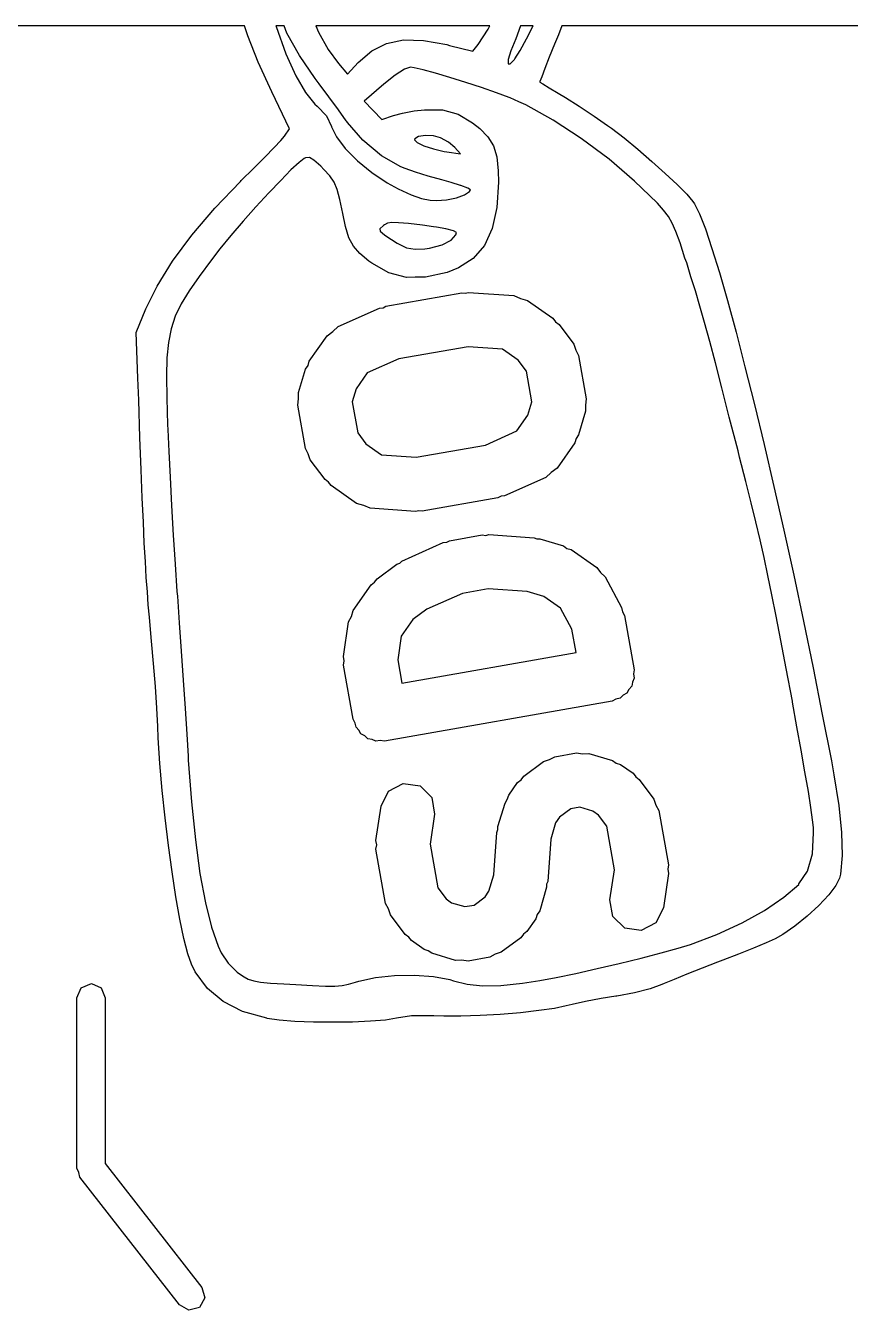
# Model space of a CAD drawing. Extents: x 106.7 to 191.3, y -141.1 to -57.8.
# Drawn here: x 146.487 to 149.387, y -70.593 to -66.074 of the extents above; entities that cross this region are included whole.
import ezdxf

# ---------------------------------------------------------------- set-up
doc = ezdxf.new("R2010")
doc.units = 0
doc.layers.add('BLACK', color=7, linetype='CONTINUOUS')

msp = doc.modelspace()

# ---------------------------------------------------------------- linework, layer by layer
at = {"layer": 'BLACK', "linetype": 'CONTINUOUS'}
for p, q in [((147.257, -66.0736), (130.593, -66.0736)), ((147.268, -66.1087), (147.257, -66.0736)), ((147.367, -66.0736), (147.368, -66.077)), ((147.396, -66.0736), (147.367, -66.0736)), ((147.368, -66.077), (147.402, -66.1724)), ((147.406, -66.0994), (147.396, -66.0736)), ((147.507, -66.0736), (147.517, -66.0969)), ((148.119, -66.0736), (147.507, -66.0736)), ((148.114, -66.0855), (148.119, -66.0736)), ((148.228, -66.0736), (148.211, -66.1194)), ((148.272, -66.0736), (148.228, -66.0736)), ((148.249, -66.1199), (148.272, -66.0736)), ((148.373, -66.0736), (148.361, -66.1054)), ((149.797, -66.0736), (148.373, -66.0736)), ((147.305, -66.2021), (147.268, -66.1087)), ((147.45, -66.1786), (147.406, -66.0994)), ((147.517, -66.0969), (147.551, -66.1579)), ((147.756, -66.136), (147.816, -66.1239)), ((147.816, -66.1239), (147.886, -66.1255)), ((148.079, -66.1403), (148.114, -66.0855)), ((148.211, -66.1194), (148.194, -66.1624)), ((148.226, -66.1614), (148.249, -66.1199)), ((148.361, -66.1054), (148.347, -66.1383)), ((147.551, -66.1579), (147.587, -66.207)), ((147.657, -66.203), (147.704, -66.1623)), ((147.704, -66.1623), (147.756, -66.136)), ((147.886, -66.1255), (147.968, -66.1403)), ((147.968, -66.1403), (147.978, -66.1428)), ((147.978, -66.1428), (148.06, -66.1635)), ((148.06, -66.1635), (148.079, -66.1403)), ((148.194, -66.1624), (148.184, -66.1923)), ((148.208, -66.1903), (148.226, -66.1614)), ((148.347, -66.1383), (148.328, -66.1849)), ((147.353, -66.3063), (147.305, -66.2021)), ((147.402, -66.1724), (147.437, -66.25)), ((147.505, -66.2592), (147.45, -66.1786)), ((147.587, -66.207), (147.619, -66.2442)), ((147.619, -66.2442), (147.657, -66.203)), ((148.184, -66.1923), (148.184, -66.208)), ((148.184, -66.208), (148.191, -66.2083)), ((148.191, -66.2083), (148.206, -66.1921)), ((148.206, -66.1921), (148.208, -66.1903)), ((148.328, -66.1849), (148.313, -66.2246)), ((147.437, -66.25), (147.471, -66.3092)), ((147.519, -66.2777), (147.505, -66.2592)), ((147.787, -66.2477), (147.747, -66.2795)), ((147.819, -66.2269), (147.787, -66.2477)), ((147.841, -66.2198), (147.819, -66.2269)), ((147.853, -66.2213), (147.841, -66.2198)), ((147.885, -66.2285), (147.853, -66.2213)), ((147.928, -66.2403), (147.885, -66.2285)), ((147.979, -66.2555), (147.928, -66.2403)), ((148.035, -66.273), (147.979, -66.2555)), ((148.302, -66.2541), (148.296, -66.2704)), ((148.313, -66.2246), (148.302, -66.2541)), ((147.553, -66.3238), (147.519, -66.2777)), ((147.747, -66.2795), (147.678, -66.3393)), ((148.09, -66.2915), (148.035, -66.273)), ((148.143, -66.3099), (148.09, -66.2915)), ((148.296, -66.2704), (148.296, -66.2724)), ((148.296, -66.2724), (148.306, -66.2783)), ((148.306, -66.2783), (148.328, -66.2919)), ((148.328, -66.2919), (148.36, -66.311)), ((147.415, -66.4369), (147.353, -66.3063)), ((147.471, -66.3092), (147.504, -66.3496)), ((147.504, -66.3496), (147.512, -66.3567)), ((147.587, -66.3698), (147.553, -66.3238)), ((147.678, -66.3393), (147.74, -66.4037)), ((148.188, -66.3268), (148.143, -66.3099)), ((148.191, -66.328), (148.188, -66.3268)), ((148.222, -66.341), (148.191, -66.328)), ((148.246, -66.3525), (148.222, -66.341)), ((148.36, -66.311), (148.386, -66.3264)), ((148.386, -66.3264), (148.434, -66.3565)), ((147.512, -66.3567), (147.545, -66.3906)), ((147.545, -66.3906), (147.563, -66.4283)), ((147.614, -66.4079), (147.587, -66.3698)), ((147.74, -66.4037), (147.781, -66.3892)), ((147.781, -66.3892), (147.812, -66.3808)), ((147.812, -66.3808), (147.853, -66.3734)), ((147.853, -66.3734), (147.89, -66.3692)), ((147.89, -66.3692), (147.953, -66.37)), ((147.953, -66.37), (148.008, -66.3847)), ((148.008, -66.3847), (148.059, -66.4151)), ((148.342, -66.4056), (148.246, -66.3525)), ((148.434, -66.3565), (148.486, -66.3914)), ((148.486, -66.3914), (148.534, -66.4249)), ((147.397, -66.4627), (147.415, -66.4369)), ((147.563, -66.4283), (147.563, -66.4291)), ((147.563, -66.4291), (147.58, -66.4651)), ((147.617, -66.4111), (147.614, -66.4079)), ((147.619, -66.4139), (147.617, -66.4111)), ((147.673, -66.4765), (147.619, -66.4139)), ((148.059, -66.4151), (148.084, -66.4356)), ((148.084, -66.4356), (148.113, -66.4649)), ((148.441, -66.4706), (148.342, -66.4056)), ((148.534, -66.4249), (148.547, -66.4338)), ((148.547, -66.4338), (148.592, -66.4686)), ((147.361, -66.5026), (147.385, -66.477)), ((147.385, -66.477), (147.397, -66.4627)), ((147.58, -66.4651), (147.611, -66.506)), ((147.738, -66.531), (147.673, -66.4765)), ((147.856, -66.4716), (147.855, -66.4748)), ((147.855, -66.4748), (147.864, -66.485)), ((147.869, -66.4637), (147.856, -66.4716)), ((147.864, -66.485), (147.888, -66.4964)), ((147.893, -66.46), (147.869, -66.4637)), ((147.921, -66.4612), (147.893, -66.46)), ((147.946, -66.4676), (147.921, -66.4612)), ((147.974, -66.4831), (147.946, -66.4676)), ((147.997, -66.5027), (147.974, -66.4831)), ((148.113, -66.4649), (148.132, -66.4963)), ((148.539, -66.5435), (148.441, -66.4706)), ((148.592, -66.4686), (148.64, -66.5085)), ((147.328, -66.5365), (147.361, -66.5026)), ((147.611, -66.506), (147.654, -66.5487)), ((147.807, -66.5702), (147.738, -66.531)), ((147.888, -66.4964), (147.921, -66.5073)), ((147.921, -66.5073), (147.959, -66.5158)), ((147.959, -66.5158), (147.968, -66.5172)), ((147.968, -66.5172), (148.016, -66.5245)), ((148.016, -66.5245), (147.997, -66.5027)), ((148.132, -66.4963), (148.144, -66.5345)), ((148.64, -66.5085), (148.689, -66.551)), ((147.245, -66.6186), (147.288, -66.576)), ((147.288, -66.576), (147.328, -66.5365)), ((147.449, -66.5547), (147.42, -66.5813)), ((147.467, -66.5407), (147.449, -66.5547)), ((147.471, -66.5388), (147.467, -66.5407)), ((147.485, -66.5375), (147.471, -66.5388)), ((147.501, -66.5465), (147.485, -66.5375)), ((147.525, -66.5681), (147.501, -66.5465)), ((147.536, -66.5793), (147.525, -66.5681)), ((147.654, -66.5487), (147.704, -66.5899)), ((147.822, -66.5761), (147.807, -66.5702)), ((147.858, -66.5887), (147.822, -66.5761)), ((148.144, -66.5345), (148.149, -66.5843)), ((148.629, -66.6204), (148.539, -66.5435)), ((148.689, -66.551), (148.736, -66.5933)), ((147.242, -66.6219), (147.245, -66.6186)), ((147.384, -66.6178), (147.342, -66.6617)), ((147.42, -66.5813), (147.384, -66.6178)), ((147.557, -66.6019), (147.536, -66.5793)), ((147.572, -66.6237), (147.557, -66.6019)), ((147.704, -66.5899), (147.759, -66.6267)), ((147.903, -66.6026), (147.858, -66.5887)), ((147.951, -66.6159), (147.903, -66.6026)), ((147.983, -66.625), (147.951, -66.6159)), ((148.149, -66.5843), (148.15, -66.6238)), ((148.708, -66.6974), (148.629, -66.6204)), ((148.736, -66.5933), (148.778, -66.6328)), ((147.152, -66.7161), (147.242, -66.6219)), ((147.342, -66.6617), (147.297, -66.7104)), ((147.583, -66.6497), (147.572, -66.6237)), ((147.592, -66.685), (147.583, -66.6497)), ((147.759, -66.6267), (147.797, -66.6476)), ((147.797, -66.6476), (147.843, -66.669)), ((148.016, -66.6357), (147.983, -66.625)), ((148.018, -66.6362), (148.016, -66.6357)), ((148.042, -66.6455), (148.018, -66.6362)), ((148.031, -66.6687), (148.048, -66.6575)), ((148.051, -66.6515), (148.042, -66.6455)), ((148.048, -66.6575), (148.051, -66.6515)), ((148.15, -66.6238), (148.144, -66.7132)), ((148.778, -66.6328), (148.812, -66.6667)), ((148.812, -66.6667), (148.834, -66.6925)), ((147.297, -66.7104), (147.252, -66.7612)), ((147.602, -66.7345), (147.592, -66.685)), ((147.843, -66.669), (147.879, -66.6817)), ((147.879, -66.6817), (147.91, -66.6877)), ((147.91, -66.6877), (147.932, -66.6887)), ((147.932, -66.6887), (147.967, -66.6859)), ((147.967, -66.6859), (148.002, -66.6787)), ((148.002, -66.6787), (148.031, -66.6687)), ((148.709, -66.6985), (148.708, -66.6974)), ((148.731, -66.7232), (148.709, -66.6985)), ((148.834, -66.6925), (148.84, -66.7006)), ((148.84, -66.7006), (148.857, -66.7356)), ((147.071, -66.8104), (147.152, -66.7161)), ((147.612, -66.7803), (147.602, -66.7345)), ((148.144, -66.7132), (148.128, -66.7871)), ((148.748, -66.7451), (148.731, -66.7232)), ((148.761, -66.7686), (148.748, -66.7451)), ((148.857, -66.7356), (148.878, -66.7884)), ((147.252, -66.7612), (147.209, -66.8116)), ((147.624, -66.8196), (147.612, -66.7803)), ((147.745, -66.777), (147.733, -66.7882)), ((147.733, -66.7882), (147.734, -66.7968)), ((147.734, -66.7968), (147.749, -66.809)), ((147.749, -66.7738), (147.745, -66.777)), ((147.76, -66.7686), (147.749, -66.7738)), ((147.775, -66.7662), (147.76, -66.7686)), ((147.798, -66.7667), (147.775, -66.7662)), ((147.833, -66.7699), (147.798, -66.7667)), ((147.883, -66.7758), (147.833, -66.7699)), ((147.922, -66.7811), (147.883, -66.7758)), ((147.932, -66.7827), (147.922, -66.7811)), ((147.965, -66.7884), (147.932, -66.7827)), ((147.992, -66.7954), (147.965, -66.7884)), ((148.002, -66.8015), (147.992, -66.7954)), ((148, -66.8096), (148.002, -66.8015)), ((148.128, -66.7871), (148.101, -66.8465)), ((148.774, -66.798), (148.761, -66.7686)), ((148.789, -66.8375), (148.774, -66.798)), ((148.878, -66.7884), (148.901, -66.8577)), ((147.003, -66.9022), (147.071, -66.8104)), ((147.209, -66.8116), (147.17, -66.8591)), ((147.64, -66.8494), (147.624, -66.8196)), ((147.749, -66.809), (147.754, -66.8127)), ((147.754, -66.8127), (147.794, -66.8393)), ((147.794, -66.8393), (147.827, -66.8547)), ((147.907, -66.8558), (147.952, -66.8443)), ((147.952, -66.8443), (147.984, -66.8283)), ((147.984, -66.8283), (148, -66.8096)), ((148.101, -66.8465), (148.061, -66.8925)), ((148.806, -66.8913), (148.789, -66.8375)), ((147.17, -66.8591), (147.141, -66.897)), ((147.662, -66.875), (147.64, -66.8494)), ((147.694, -66.9016), (147.662, -66.875)), ((147.827, -66.8547), (147.857, -66.8604)), ((147.857, -66.8604), (147.891, -66.8583)), ((147.891, -66.8583), (147.907, -66.8558)), ((148.061, -66.8925), (148.009, -66.9261)), ((148.812, -66.9077), (148.806, -66.8913)), ((148.901, -66.8577), (148.927, -66.9423)), ((146.949, -66.9895), (147.003, -66.9022)), ((147.141, -66.897), (147.097, -66.9561)), ((147.704, -66.9091), (147.694, -66.9016)), ((147.764, -66.9427), (147.704, -66.9091)), ((148.009, -66.9261), (147.969, -66.9416)), ((148.827, -66.9569), (148.812, -66.9077)), ((147.097, -66.9561), (147.062, -67.0069)), ((147.826, -66.959), (147.764, -66.9427)), ((147.857, -66.9588), (147.826, -66.959)), ((147.893, -66.9585), (147.857, -66.9588)), ((147.969, -66.9416), (147.893, -66.9585)), ((148.843, -67.0069), (148.827, -66.9569)), ((148.927, -66.9423), (148.956, -67.0408)), ((146.91, -67.0697), (146.949, -66.9895)), ((147.062, -67.0069), (147.034, -67.0525)), ((147.754, -67.0604), (148.021, -67.0133)), ((148.021, -67.0133), (148.033, -67.015)), ((148.033, -67.015), (148.044, -67.0121)), ((148.044, -67.0121), (148.204, -67.0234)), ((148.204, -67.0234), (148.227, -67.0329)), ((148.858, -67.0599), (148.843, -67.0069)), ((146.876, -67.1527), (146.91, -67.0697)), ((147.034, -67.0525), (147.013, -67.0957)), ((147.586, -67.1322), (147.732, -67.0672)), ((147.732, -67.0672), (147.744, -67.066)), ((147.744, -67.066), (147.754, -67.0604)), ((148.227, -67.0329), (148.252, -67.0404)), ((148.252, -67.0404), (148.341, -67.1031)), ((148.875, -67.1183), (148.858, -67.0599)), ((148.956, -67.0408), (148.986, -67.1519)), ((147.013, -67.0957), (146.999, -67.1398)), ((148.341, -67.1031), (148.351, -67.1155)), ((148.351, -67.1155), (148.363, -67.1244)), ((148.893, -67.1843), (148.875, -67.1183)), ((146.882, -67.3139), (146.876, -67.1527)), ((146.999, -67.1398), (146.989, -67.1877)), ((147.547, -67.1646), (147.567, -67.1492)), ((147.567, -67.1492), (147.586, -67.1322)), ((148.363, -67.1244), (148.415, -67.1939)), ((148.986, -67.1519), (149.017, -67.2741)), ((146.989, -67.1877), (146.983, -67.2424)), ((147.484, -67.2542), (147.547, -67.1646)), ((148.043, -67.203), (147.799, -67.246)), ((148.164, -67.2115), (148.043, -67.203)), ((148.415, -67.1939), (148.422, -67.2148)), ((148.913, -67.2601), (148.893, -67.1843)), ((146.983, -67.2424), (146.982, -67.3071)), ((147.48, -67.269), (147.484, -67.2542)), ((147.799, -67.246), (147.688, -67.2954)), ((148.219, -67.2503), (148.164, -67.2115)), ((148.248, -67.2894), (148.219, -67.2503)), ((148.422, -67.2148), (148.432, -67.2341)), ((148.432, -67.2341), (148.459, -67.3866)), ((147.446, -67.3647), (147.471, -67.2817)), ((147.471, -67.2817), (147.48, -67.269)), ((147.688, -67.2954), (147.649, -67.3508)), ((148.267, -67.3975), (148.248, -67.2894)), ((148.936, -67.3481), (148.913, -67.2601)), ((149.017, -67.2741), (149.05, -67.4063)), ((146.885, -67.3915), (146.882, -67.3139)), ((146.982, -67.3071), (146.983, -67.3847)), ((146.983, -67.3847), (146.986, -67.4783)), ((147.444, -67.4084), (147.447, -67.3866)), ((147.447, -67.3866), (147.446, -67.3647)), ((147.649, -67.3508), (147.635, -67.3974)), ((148.459, -67.3866), (148.456, -67.4083)), ((148.962, -67.4505), (148.936, -67.3481)), ((146.889, -67.522), (146.885, -67.3915)), ((147.471, -67.5608), (147.444, -67.4084)), ((147.635, -67.3974), (147.655, -67.5056)), ((148.253, -67.4441), (148.267, -67.3975)), ((148.456, -67.4303), (148.432, -67.5133)), ((148.456, -67.4083), (148.456, -67.4303)), ((149.05, -67.4063), (149.084, -67.547)), ((146.986, -67.4783), (146.987, -67.4946)), ((148.215, -67.4995), (148.253, -67.4441)), ((148.993, -67.5696), (148.962, -67.4505)), ((146.893, -67.6357), (146.889, -67.522)), ((146.987, -67.4946), (146.99, -67.5713)), ((147.655, -67.5056), (147.683, -67.5446)), ((148.104, -67.549), (148.215, -67.4995)), ((148.432, -67.5133), (148.423, -67.526)), ((147.481, -67.5802), (147.471, -67.5608)), ((147.683, -67.5446), (147.739, -67.5834)), ((147.86, -67.592), (148.104, -67.549)), ((148.418, -67.5407), (148.356, -67.6304)), ((148.423, -67.526), (148.418, -67.5407)), ((148.998, -67.5917), (148.993, -67.5696)), ((149.084, -67.547), (149.119, -67.695)), ((146.99, -67.5713), (146.995, -67.6622)), ((147.488, -67.601), (147.481, -67.5802)), ((147.54, -67.6705), (147.488, -67.601)), ((147.739, -67.5834), (147.86, -67.592)), ((149.02, -67.6769), (148.998, -67.5917)), ((146.897, -67.7344), (146.893, -67.6357)), ((148.335, -67.6457), (148.316, -67.6628)), ((148.356, -67.6304), (148.335, -67.6457)), ((146.995, -67.6622), (147, -67.7622)), ((147.552, -67.6795), (147.54, -67.6705)), ((147.562, -67.6918), (147.552, -67.6795)), ((147.651, -67.7546), (147.562, -67.6918)), ((148.316, -67.6628), (148.171, -67.7278)), ((149.039, -67.7518), (149.02, -67.6769)), ((149.119, -67.695), (149.154, -67.8488)), ((146.901, -67.8199), (146.897, -67.7344)), ((148.148, -67.7346), (147.882, -67.7816)), ((148.159, -67.729), (148.148, -67.7346)), ((148.171, -67.7278), (148.159, -67.729)), ((149.055, -67.8194), (149.039, -67.7518)), ((147, -67.7622), (147.006, -67.8661)), ((147.676, -67.7621), (147.651, -67.7546)), ((147.699, -67.7716), (147.676, -67.7621)), ((147.858, -67.7828), (147.699, -67.7716)), ((147.87, -67.78), (147.858, -67.7828)), ((147.882, -67.7816), (147.87, -67.78)), ((146.904, -67.894), (146.901, -67.8199)), ((149.07, -67.8826), (149.055, -67.8194)), ((147.006, -67.8661), (147.013, -67.9685)), ((147.968, -67.8911), (147.978, -67.8855)), ((147.978, -67.8855), (148.093, -67.8653)), ((148.093, -67.8653), (148.105, -67.867)), ((148.105, -67.867), (148.116, -67.8641)), ((148.116, -67.8641), (148.275, -67.8754)), ((148.275, -67.8754), (148.285, -67.8794)), ((148.285, -67.8794), (148.296, -67.8791)), ((148.296, -67.8791), (148.379, -67.9038)), ((149.084, -67.9444), (149.07, -67.8826)), ((149.154, -67.8488), (149.189, -68.0073)), ((146.908, -67.9584), (146.904, -67.894)), ((147.81, -67.9573), (147.956, -67.8923)), ((147.956, -67.8923), (147.968, -67.8911)), ((148.379, -67.9038), (148.391, -67.9125)), ((148.391, -67.9125), (148.406, -67.917)), ((148.406, -67.917), (148.496, -67.9798)), ((146.911, -68.0149), (146.908, -67.9584)), ((147.013, -67.9685), (147.019, -68.0644)), ((147.723, -68.0194), (147.793, -67.9678)), ((147.793, -67.9678), (147.803, -67.9644)), ((147.803, -67.9644), (147.81, -67.9573)), ((149.098, -68.0077), (149.084, -67.9444)), ((146.915, -68.0654), (146.911, -68.0149)), ((147.714, -68.032), (147.723, -68.0194)), ((148.496, -67.9798), (148.509, -67.9974)), ((148.509, -67.9974), (148.525, -68.0125)), ((148.525, -68.0125), (148.583, -68.1201)), ((149.112, -68.0755), (149.098, -68.0077)), ((149.189, -68.0073), (149.223, -68.1689)), ((146.918, -68.1115), (146.915, -68.0654)), ((147.019, -68.0644), (147.021, -68.0808)), ((147.639, -68.1309), (147.702, -68.0412)), ((147.702, -68.0412), (147.714, -68.032)), ((148.114, -68.055), (148.023, -68.0711)), ((148.251, -68.0647), (148.114, -68.055)), ((148.31, -68.0819), (148.251, -68.0647)), ((146.922, -68.1551), (146.918, -68.1115)), ((147.021, -68.0808), (147.027, -68.1742)), ((148.023, -68.0711), (147.898, -68.127)), ((148.368, -68.123), (148.31, -68.0819)), ((149.127, -68.1507), (149.112, -68.0755)), ((146.926, -68.198), (146.922, -68.1551)), ((147.623, -68.1716), (147.633, -68.1519)), ((147.633, -68.1519), (147.639, -68.1309)), ((147.898, -68.127), (147.849, -68.1632)), ((148.408, -68.1972), (148.368, -68.123)), ((148.583, -68.1201), (148.586, -68.1353)), ((148.586, -68.1353), (148.593, -68.1489)), ((148.593, -68.1489), (148.627, -68.3395)), ((149.143, -68.2362), (149.127, -68.1507)), ((146.93, -68.2392), (146.926, -68.198)), ((147.027, -68.1742), (147.034, -68.2746)), ((147.605, -68.2926), (147.623, -68.1716)), ((147.849, -68.1632), (147.808, -68.2218)), ((148.423, -68.2788), (148.408, -68.1972)), ((149.223, -68.1689), (149.257, -68.3325)), ((146.937, -68.3174), (146.93, -68.2392)), ((147.808, -68.2218), (147.796, -68.3053)), ((149.162, -68.3351), (149.143, -68.2362)), ((147.034, -68.2746), (147.041, -68.3767)), ((147.607, -68.3079), (147.605, -68.2926)), ((147.81, -68.3869), (148.423, -68.2788)), ((146.943, -68.3985), (146.937, -68.3174)), ((147.605, -68.3232), (147.607, -68.3079)), ((147.639, -68.5137), (147.605, -68.3232)), ((147.796, -68.3053), (147.81, -68.3869)), ((149.184, -68.4502), (149.162, -68.3351)), ((149.257, -68.3325), (149.289, -68.4967)), ((147.041, -68.3767), (147.048, -68.4756)), ((148.621, -68.3829), (148.619, -68.3978)), ((148.627, -68.3693), (148.621, -68.3829)), ((148.627, -68.3395), (148.625, -68.3545)), ((148.625, -68.3545), (148.627, -68.3693)), ((146.948, -68.4752), (146.943, -68.3985)), ((148.588, -68.4293), (148.578, -68.4402)), ((148.602, -68.4222), (148.588, -68.4293)), ((148.608, -68.4087), (148.602, -68.4222)), ((148.619, -68.3978), (148.608, -68.4087)), ((148.55, -68.4499), (147.749, -68.591)), ((148.563, -68.4428), (148.55, -68.4499)), ((148.578, -68.4402), (148.563, -68.4428)), ((149.184, -68.4542), (149.184, -68.4502)), ((149.2, -68.54), (149.184, -68.4542)), ((146.952, -68.5399), (146.948, -68.4752)), ((147.048, -68.4756), (147.054, -68.5662)), ((147.646, -68.5271), (147.639, -68.5137)), ((149.289, -68.4967), (149.321, -68.6601)), ((146.953, -68.5794), (146.952, -68.5399)), ((147.649, -68.5419), (147.646, -68.5271)), ((147.659, -68.5524), (147.649, -68.5419)), ((147.666, -68.5657), (147.659, -68.5524)), ((149.215, -68.6226), (149.2, -68.54)), ((146.959, -68.6692), (146.953, -68.5794)), ((147.054, -68.5662), (147.058, -68.6434)), ((147.68, -68.5723), (147.666, -68.5657)), ((147.691, -68.5828), (147.68, -68.5723)), ((147.706, -68.5849), (147.691, -68.5828)), ((147.719, -68.5915), (147.706, -68.5849)), ((147.734, -68.5889), (147.719, -68.5915)), ((147.749, -68.591), (147.734, -68.5889)), ((147.058, -68.6434), (147.059, -68.6572)), ((148.329, -68.6559), (148.348, -68.6456)), ((148.348, -68.6456), (148.425, -68.6322)), ((148.425, -68.6322), (148.446, -68.6353)), ((148.446, -68.6353), (148.468, -68.6347)), ((148.468, -68.6347), (148.551, -68.6594)), ((149.228, -68.6994), (149.215, -68.6226)), ((146.967, -68.764), (146.959, -68.6692)), ((147.059, -68.6572), (147.07, -68.8047)), ((148.239, -68.7145), (148.308, -68.6629)), ((148.308, -68.6629), (148.329, -68.6559)), ((148.551, -68.6594), (148.564, -68.6681)), ((148.564, -68.6681), (148.579, -68.6726)), ((148.579, -68.6726), (148.624, -68.704)), ((149.24, -68.7677), (149.228, -68.6994)), ((149.321, -68.6601), (149.33, -68.7095)), ((147.763, -68.7668), (147.815, -68.7396)), ((147.815, -68.7396), (147.874, -68.7482)), ((148.186, -68.7812), (148.217, -68.7364)), ((148.217, -68.7364), (148.23, -68.7271)), ((148.23, -68.7271), (148.239, -68.7145)), ((148.624, -68.704), (148.633, -68.7164)), ((148.633, -68.7164), (148.645, -68.7253)), ((148.645, -68.7253), (148.697, -68.7948)), ((149.33, -68.7095), (149.347, -68.8173)), ((146.978, -68.861), (146.967, -68.764)), ((147.737, -68.8196), (147.763, -68.7668)), ((147.874, -68.7482), (147.916, -68.7895)), ((147.916, -68.7895), (147.925, -68.8475)), ((148.181, -68.796), (148.186, -68.7812)), ((149.249, -68.8248), (149.24, -68.7677)), ((147.07, -68.8047), (147.084, -68.9383)), ((147.719, -68.9406), (147.737, -68.8196)), ((148.148, -68.8916), (148.173, -68.8087)), ((148.173, -68.8087), (148.181, -68.796)), ((148.404, -68.8293), (148.365, -68.8583)), ((148.436, -68.8237), (148.404, -68.8293)), ((148.482, -68.8376), (148.436, -68.8237)), ((148.697, -68.7948), (148.704, -68.8157)), ((148.704, -68.8157), (148.714, -68.835)), ((148.714, -68.835), (148.748, -69.0256)), ((149.255, -68.868), (149.249, -68.8248)), ((149.347, -68.8173), (149.357, -68.9125)), ((146.989, -68.9576), (146.978, -68.861)), ((147.925, -68.8475), (147.91, -68.9533)), ((148.351, -68.8778), (148.334, -68.9359)), ((148.365, -68.8583), (148.351, -68.8778)), ((148.502, -68.8512), (148.482, -68.8376)), ((148.531, -68.8903), (148.502, -68.8512)), ((149.258, -68.8947), (149.255, -68.868)), ((148.134, -69.0608), (148.144, -68.9121)), ((148.144, -68.9121), (148.148, -68.9022)), ((148.148, -68.9022), (148.148, -68.8916)), ((148.558, -69.0435), (148.531, -68.8903)), ((149.254, -68.9879), (149.258, -68.9135)), ((149.258, -68.9135), (149.258, -68.8947)), ((149.357, -68.9125), (149.359, -68.9934)), ((147.002, -69.051), (146.989, -68.9576)), ((147.084, -68.9383), (147.1, -69.0568)), ((147.722, -68.9559), (147.719, -68.9406)), ((147.719, -68.9711), (147.722, -68.9559)), ((147.753, -69.1617), (147.719, -68.9711)), ((147.91, -68.9533), (147.937, -69.1065)), ((148.334, -68.9359), (148.323, -69.0847)), ((149.237, -69.0478), (149.254, -68.9879)), ((149.359, -68.9934), (149.353, -69.0585)), ((147.015, -69.1386), (147.002, -69.051)), ((147.1, -69.0568), (147.119, -69.1594)), ((148.116, -69.119), (148.134, -69.0608)), ((148.542, -69.1493), (148.558, -69.0435)), ((148.748, -69.0561), (148.73, -69.1772)), ((148.748, -69.0256), (148.746, -69.0409)), ((148.746, -69.0409), (148.748, -69.0561)), ((149.207, -69.0934), (149.237, -69.0478)), ((149.353, -69.0585), (149.35, -69.0724)), ((147.937, -69.1065), (147.966, -69.1455)), ((148.319, -69.1051), (148.295, -69.1881)), ((148.323, -69.0847), (148.319, -69.0945)), ((148.319, -69.0945), (148.319, -69.1051)), ((149.154, -69.1403), (149.206, -69.0948)), ((149.206, -69.0948), (149.207, -69.0934)), ((149.337, -69.0986), (149.312, -69.1321)), ((149.35, -69.0724), (149.337, -69.0986)), ((147.029, -69.2175), (147.015, -69.1386)), ((147.966, -69.1455), (147.985, -69.1592)), ((148.064, -69.1674), (148.103, -69.1385)), ((148.103, -69.1385), (148.116, -69.119)), ((148.552, -69.2073), (148.542, -69.1493)), ((149.086, -69.1862), (149.154, -69.1403)), ((149.312, -69.1321), (149.277, -69.1694)), ((147.119, -69.1594), (147.14, -69.2449)), ((147.763, -69.1811), (147.753, -69.1617)), ((147.77, -69.2019), (147.763, -69.1811)), ((147.985, -69.1592), (148.032, -69.1731)), ((148.032, -69.1731), (148.064, -69.1674)), ((148.295, -69.1881), (148.286, -69.2008)), ((148.73, -69.1772), (148.704, -69.2299)), ((149.007, -69.2304), (149.086, -69.1862)), ((149.277, -69.1694), (149.236, -69.2072)), ((147.043, -69.2851), (147.029, -69.2175)), ((147.822, -69.2714), (147.77, -69.2019)), ((148.281, -69.2156), (148.25, -69.2604)), ((148.286, -69.2008), (148.281, -69.2156)), ((148.594, -69.2485), (148.552, -69.2073)), ((148.704, -69.2299), (148.652, -69.2572)), ((148.918, -69.2711), (149.007, -69.2304)), ((149.192, -69.2422), (149.15, -69.2711)), ((149.236, -69.2072), (149.192, -69.2422)), ((147.057, -69.3386), (147.043, -69.2851)), ((147.14, -69.2449), (147.164, -69.3125)), ((147.835, -69.2804), (147.822, -69.2714)), ((147.844, -69.2927), (147.835, -69.2804)), ((148.229, -69.2823), (148.159, -69.3338)), ((148.238, -69.2697), (148.229, -69.2823)), ((148.25, -69.2604), (148.238, -69.2697)), ((148.652, -69.2572), (148.594, -69.2485)), ((148.825, -69.3062), (148.918, -69.2711)), ((149.123, -69.2861), (149.091, -69.3001)), ((149.15, -69.2711), (149.123, -69.2861)), ((147.164, -69.3125), (147.175, -69.336)), ((147.889, -69.3241), (147.844, -69.2927)), ((147.903, -69.3286), (147.889, -69.3241)), ((147.916, -69.3374), (147.903, -69.3286)), ((148.722, -69.3359), (148.782, -69.3194)), ((148.782, -69.3194), (148.825, -69.3062)), ((149.047, -69.3188), (148.994, -69.3401)), ((149.091, -69.3001), (149.047, -69.3188)), ((147.07, -69.3753), (147.057, -69.3386)), ((147.083, -69.4027), (147.07, -69.3753)), ((147.175, -69.336), (147.199, -69.3717)), ((147.199, -69.3717), (147.231, -69.4036)), ((147.999, -69.3621), (147.916, -69.3374)), ((148.021, -69.3615), (147.999, -69.3621)), ((148.043, -69.3646), (148.021, -69.3615)), ((148.119, -69.3511), (148.043, -69.3646)), ((148.138, -69.3408), (148.119, -69.3511)), ((148.159, -69.3338), (148.138, -69.3408)), ((148.497, -69.3912), (148.575, -69.3728)), ((148.575, -69.3728), (148.652, -69.3541)), ((148.652, -69.3541), (148.722, -69.3359)), ((148.92, -69.3689), (148.866, -69.3897)), ((148.939, -69.3617), (148.92, -69.3689)), ((148.994, -69.3401), (148.939, -69.3617)), ((147.126, -69.4608), (147.083, -69.4027)), ((147.231, -69.4036), (147.239, -69.4092)), ((147.239, -69.4092), (147.255, -69.4202)), ((147.255, -69.4202), (147.27, -69.4282)), ((147.659, -69.4355), (147.717, -69.4222)), ((147.717, -69.4222), (147.784, -69.4149)), ((147.784, -69.4149), (147.855, -69.4138)), ((147.855, -69.4138), (147.922, -69.4187)), ((147.922, -69.4187), (147.979, -69.4297)), ((148.296, -69.4328), (148.353, -69.4222)), ((148.353, -69.4222), (148.422, -69.408)), ((148.422, -69.408), (148.497, -69.3912)), ((148.813, -69.4104), (148.768, -69.429)), ((148.866, -69.3897), (148.813, -69.4104)), ((146.667, -69.4938), (146.682, -69.4584)), ((146.682, -69.4584), (146.718, -69.4438)), ((146.718, -69.4438), (146.753, -69.4584)), ((146.753, -69.4584), (146.767, -69.4938)), ((147.181, -69.5068), (147.126, -69.4608)), ((147.27, -69.4282), (147.289, -69.434)), ((147.289, -69.434), (147.313, -69.4383)), ((147.313, -69.4383), (147.348, -69.4418)), ((147.348, -69.4418), (147.395, -69.4451)), ((147.395, -69.4451), (147.437, -69.4475)), ((147.437, -69.4475), (147.496, -69.4508)), ((147.496, -69.4508), (147.541, -69.4526)), ((147.541, -69.4526), (147.574, -69.4525)), ((147.574, -69.4525), (147.6, -69.4505)), ((147.6, -69.4505), (147.623, -69.4462)), ((147.623, -69.4462), (147.647, -69.4394)), ((147.647, -69.4394), (147.659, -69.4355)), ((147.979, -69.4297), (147.992, -69.4338)), ((147.992, -69.4338), (148.04, -69.4463)), ((148.04, -69.4463), (148.094, -69.4519)), ((148.094, -69.4519), (148.158, -69.4505)), ((148.158, -69.4505), (148.235, -69.4423)), ((148.235, -69.4423), (148.296, -69.4328)), ((148.683, -69.4624), (148.628, -69.4763)), ((148.725, -69.4475), (148.683, -69.4624)), ((148.733, -69.4435), (148.725, -69.4475)), ((148.768, -69.429), (148.733, -69.4435)), ((146.667, -70.0938), (146.667, -69.4938)), ((146.767, -69.4938), (146.767, -70.0766)), ((147.25, -69.5415), (147.181, -69.5068)), ((148.456, -69.507), (148.409, -69.5172)), ((148.511, -69.4967), (148.456, -69.507)), ((148.563, -69.4881), (148.511, -69.4967)), ((148.566, -69.4877), (148.563, -69.4881)), ((148.628, -69.4763), (148.566, -69.4877)), ((147.335, -69.5661), (147.25, -69.5415)), ((147.844, -69.5576), (147.791, -69.5658)), ((147.923, -69.5575), (147.844, -69.5576)), ((147.958, -69.559), (147.923, -69.5575)), ((148.017, -69.5588), (147.958, -69.559)), ((148.085, -69.5564), (148.017, -69.5588)), ((148.156, -69.5521), (148.085, -69.5564)), ((148.227, -69.5462), (148.156, -69.5521)), ((148.292, -69.5391), (148.227, -69.5462)), ((148.347, -69.5311), (148.292, -69.5391)), ((148.388, -69.5226), (148.347, -69.5311)), ((148.409, -69.5172), (148.388, -69.5226)), ((147.336, -69.5663), (147.335, -69.5661)), ((147.378, -69.5724), (147.336, -69.5663)), ((147.434, -69.5767), (147.378, -69.5724)), ((147.499, -69.5793), (147.434, -69.5767)), ((147.541, -69.5798), (147.499, -69.5793)), ((147.568, -69.5801), (147.541, -69.5798)), ((147.636, -69.5791), (147.568, -69.5801)), ((147.7, -69.5764), (147.636, -69.5791)), ((147.753, -69.572), (147.7, -69.5764)), ((147.791, -69.5658), (147.753, -69.572)), ((146.674, -70.1088), (146.667, -70.0938)), ((146.767, -70.0766), (147.107, -70.5131)), ((146.678, -70.1245), (146.674, -70.1088)), ((147.028, -70.5745), (146.678, -70.1245)), ((147.117, -70.55), (147.098, -70.5833)), ((147.107, -70.5131), (147.117, -70.55)), ((147.061, -70.5934), (147.028, -70.5745)), ((147.098, -70.5833), (147.061, -70.5934))]:
    msp.add_line(p, q, dxfattribs=at)

doc.saveas('drawing.dxf')
